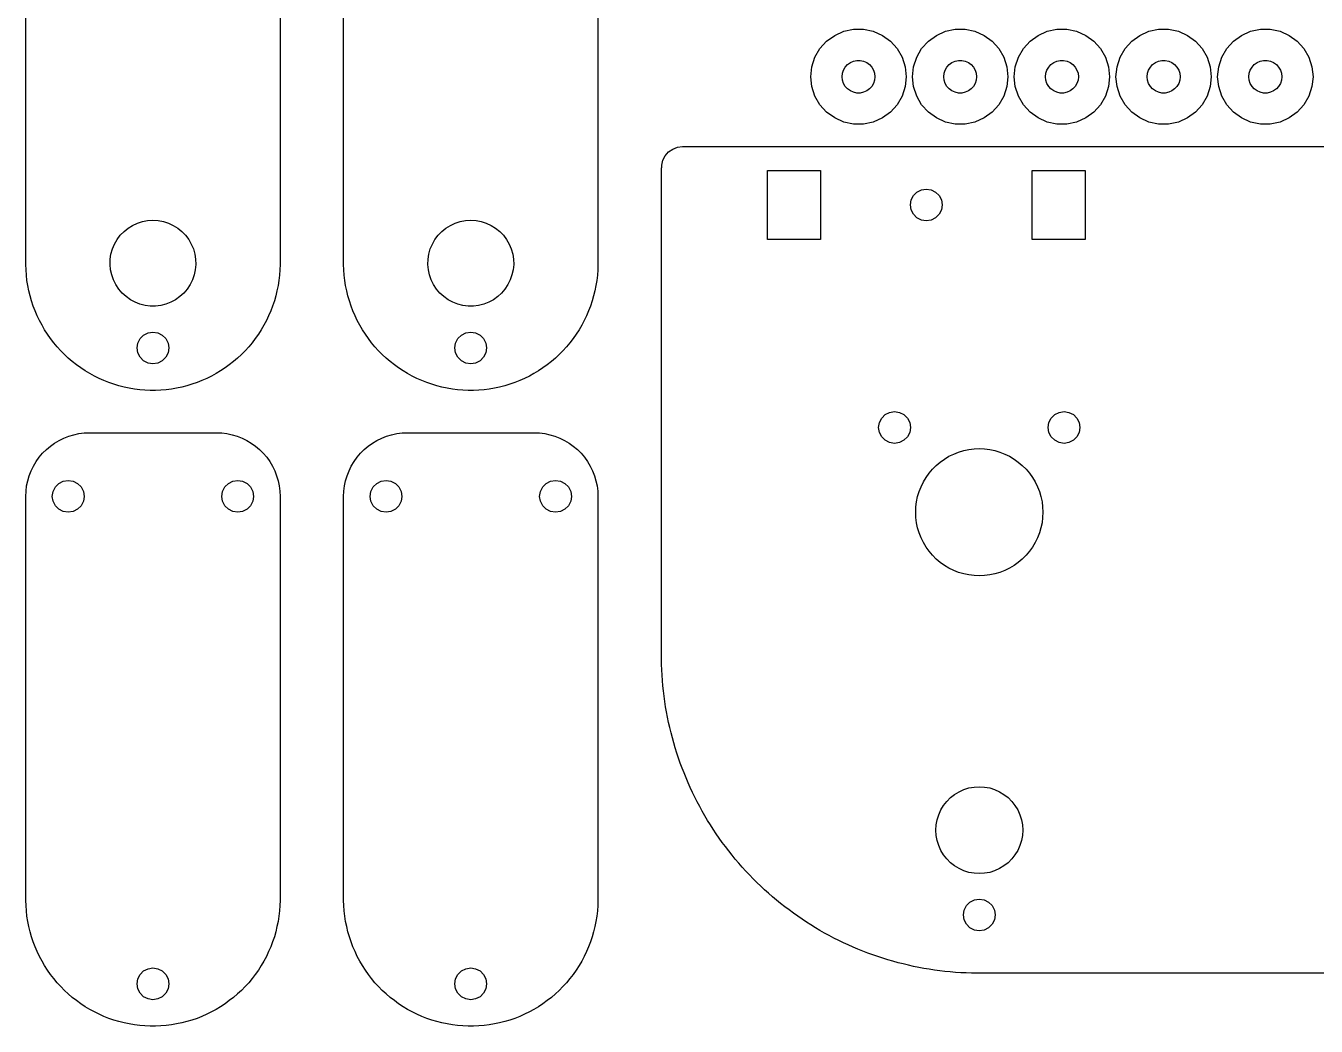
# Model space of a CAD drawing. Extents: x 0 to 1394, y 0 to 480.
# Drawn here: x 1146.1 to 1267.9, y 0.1 to 94.5 of the extents above; entities that cross this region are included whole.
import ezdxf

# ---------------------------------------------------------------- set-up
doc = ezdxf.new("R2010")
doc.units = 0
doc.layers.add('Layer_1', color=7, linetype='CONTINUOUS')

msp = doc.modelspace()

# ---------------------------------------------------------------- linework, layer by layer
at = {"layer": 'Layer_1', "color": 7}
for points in [[(1206.141098, 81.137238), (1206.161136, 81.137238), (1206.161108, 81.378256), (1206.27109, 81.846237), (1206.49111, 82.273239), (1206.811094, 82.634257), (1207.211115, 82.908239), (1207.66109, 83.079265), (1208.141094, 83.137262), (1332.641113, 83.137262), (1332.641113, 361.137251), (1208.141094, 361.137251), (1207.66109, 361.19525), (1207.211115, 361.366252), (1206.811094, 361.64025), (1206.49111, 362.001252), (1206.27109, 362.428251), (1206.161108, 362.896252), (1206.161108, 363.13725), (1206.14107, 363.13725), (1206.141098, 409.26225), (1206.150976, 409.762252)], [(1170.141142, 110.137236), (1170.141114, 72.137256), (1170.141114, 72.137256), (1170.141114, 72.01226), (1170.121076, 71.513263), (1170.091104, 71.015253), (1170.031103, 70.519248), (1169.951093, 70.026262), (1169.851102, 69.536239), (1169.741092, 69.051241), (1169.60111, 68.572253), (1169.44109, 68.098261), (1169.261116, 67.631239), (1169.061106, 67.173249), (1168.851104, 66.723246), (1168.621093, 66.282245), (1168.36111, 65.851236), (1168.091108, 65.431261), (1167.801096, 65.023252), (1167.501094, 64.627238), (1167.18111, 64.244262), (1166.841089, 63.875257), (1166.491105, 63.520249), (1166.131103, 63.180256), (1165.75109, 62.856237), (1165.351097, 62.548248), (1164.951103, 62.256261), (1164.5311, 61.981263), (1164.101106, 61.724244), (1163.671113, 61.485258), (1163.221109, 61.26425), (1162.761115, 61.062263), (1162.301093, 60.880258), (1161.82109, 60.717247), (1161.351105, 60.573257), (1160.861111, 60.450236), (1160.371116, 60.347253), (1159.881094, 60.264252), (1159.3911, 60.202247), (1158.891115, 60.160253), (1158.391102, 60.140215), (1157.891089, 60.140243), (1157.391104, 60.160281), (1156.891091, 60.202247), (1156.401096, 60.264252), (1155.911102, 60.347253), (1155.421108, 60.450236), (1154.931114, 60.573257), (1154.461101, 60.717247), (1153.981097, 60.880258), (1153.521103, 61.062263), (1153.061109, 61.26425), (1152.611106, 61.485258), (1152.181112, 61.724244), (1151.75109, 61.981263), (1151.331115, 62.256261), (1150.931094, 62.548248), (1150.5311, 62.856237), (1150.151116, 63.180256), (1149.791113, 63.520249), (1149.441101, 63.875257), (1149.101108, 64.244262), (1148.781096, 64.627238), (1148.481094, 65.023252), (1148.191111, 65.431261), (1147.921109, 65.851236), (1147.671116, 66.282245), (1147.431115, 66.723246), (1147.221113, 67.173249), (1147.021102, 67.631239), (1146.841101, 68.098261), (1146.681109, 68.572253), (1146.541099, 69.051241), (1146.431117, 69.536239), (1146.331097, 70.026262), (1146.251115, 70.519248), (1146.191115, 71.015253), (1146.161115, 71.513263), (1146.141077, 72.01226), (1146.141105, 72.137256), (1146.141105, 72.137256)], [(1146.141105, 72.137256), (1146.141105, 110.137236)], [(1200.141138, 110.137236), (1200.14111, 72.137256), (1200.14111, 72.137256), (1200.14111, 72.01226), (1200.121072, 71.513263), (1200.0911, 71.015253), (1200.0311, 70.519248), (1199.95109, 70.026262), (1199.851098, 69.536239), (1199.741116, 69.051241), (1199.601106, 68.572253), (1199.441114, 68.098261), (1199.261113, 67.631239), (1199.061102, 67.173249), (1198.8511, 66.723246), (1198.621089, 66.282245), (1198.361106, 65.851236), (1198.091104, 65.431261), (1197.801093, 65.023252), (1197.50109, 64.627238), (1197.181107, 64.244262), (1196.841114, 63.875257), (1196.491102, 63.520249), (1196.131099, 63.180256), (1195.751115, 62.856237), (1195.351093, 62.548248), (1194.9511, 62.256261), (1194.531097, 61.981263), (1194.101103, 61.724244), (1193.671109, 61.485258), (1193.221106, 61.26425), (1192.761112, 61.062263), (1192.30109, 60.880258), (1191.821114, 60.717247), (1191.351101, 60.573257), (1190.861107, 60.450236), (1190.371113, 60.347253), (1189.88109, 60.264252), (1189.391096, 60.202247), (1188.891111, 60.160253), (1188.391098, 60.140215), (1187.891113, 60.140243), (1187.3911, 60.160281), (1186.891115, 60.202247), (1186.401093, 60.264252), (1185.911099, 60.347253), (1185.421104, 60.450236), (1184.93111, 60.573257), (1184.461097, 60.717247), (1183.981094, 60.880258), (1183.5211, 61.062263), (1183.061106, 61.26425), (1182.611102, 61.485258), (1182.181109, 61.724244), (1181.751115, 61.981263), (1181.331112, 62.256261), (1180.93109, 62.548248), (1180.531096, 62.856237), (1180.151112, 63.180256), (1179.79111, 63.520249), (1179.441098, 63.875257), (1179.101105, 64.244262), (1178.781093, 64.627238), (1178.481091, 65.023252), (1178.191107, 65.431261), (1177.921105, 65.851236), (1177.671113, 66.282245), (1177.431111, 66.723246), (1177.22111, 67.173249), (1177.021099, 67.631239), (1176.841097, 68.098261), (1176.681106, 68.572253), (1176.541095, 69.051241), (1176.431113, 69.536239), (1176.331094, 70.026262), (1176.251112, 70.519248), (1176.191111, 71.015253), (1176.161111, 71.513263), (1176.141073, 72.01226), (1176.141102, 72.137256), (1176.141102, 72.137256)], [(1176.141102, 72.137256), (1176.141102, 110.137236)], [(1220.24109, 89.737255), (1220.341109, 90.673245), (1220.631092, 91.56724), (1221.101105, 92.382241), (1221.73111, 93.081249), (1222.491106, 93.634235), (1223.351094, 94.017239), (1224.27111, 94.212255), (1225.211108, 94.212255), (1226.131096, 94.017239), (1226.991111, 93.634235), (1227.751108, 93.081249), (1228.381112, 92.382241), (1228.851097, 91.56724), (1229.141108, 90.673245), (1229.2411, 89.737255), (1229.141108, 88.801236), (1228.851097, 87.907241), (1228.381112, 87.09224), (1227.751108, 86.39326), (1226.991111, 85.840245), (1226.131096, 85.457242), (1225.211108, 85.262254), (1224.27111, 85.262254), (1223.351094, 85.457242), (1222.491106, 85.840245), (1221.73111, 86.39326), (1221.101105, 87.09224), (1220.631092, 87.907241), (1220.341109, 88.801236), (1220.24109, 89.737255)], [(1229.841104, 89.737255), (1229.941096, 90.673245), (1230.231107, 91.56724), (1230.701092, 92.382241), (1231.331096, 93.081249), (1232.091093, 93.634235), (1232.951108, 94.017239), (1233.871096, 94.212255), (1234.811094, 94.212255), (1235.73111, 94.017239), (1236.591098, 93.634235), (1237.351094, 93.081249), (1237.981099, 92.382241), (1238.451112, 91.56724), (1238.741095, 90.673245), (1238.841114, 89.737255), (1238.741095, 88.801236), (1238.451112, 87.907241), (1237.981099, 87.09224), (1237.351094, 86.39326), (1236.591098, 85.840245), (1235.73111, 85.457242), (1234.811094, 85.262254), (1233.871096, 85.262254), (1232.951108, 85.457242), (1232.091093, 85.840245), (1231.331096, 86.39326), (1230.701092, 87.09224), (1230.231107, 87.907241), (1229.941096, 88.801236), (1229.841104, 89.737255)], [(1239.441091, 89.737255), (1239.54111, 90.673245), (1239.831094, 91.56724), (1240.301106, 92.382241), (1240.931111, 93.081249), (1241.691107, 93.634235), (1242.551095, 94.017239), (1243.471111, 94.212255), (1244.411109, 94.212255), (1245.331097, 94.017239), (1246.191112, 93.634235), (1246.951109, 93.081249), (1247.581113, 92.382241), (1248.051098, 91.56724), (1248.34111, 90.673245), (1248.441101, 89.737255), (1248.34111, 88.801236), (1248.051098, 87.907241), (1247.581113, 87.09224), (1246.951109, 86.39326), (1246.191112, 85.840245), (1245.331097, 85.457242), (1244.411109, 85.262254), (1243.471111, 85.262254), (1242.551095, 85.457242), (1241.691107, 85.840245), (1240.931111, 86.39326), (1240.301106, 87.09224), (1239.831094, 87.907241), (1239.54111, 88.801236), (1239.441091, 89.737255)], [(1249.041105, 89.737255), (1249.141097, 90.673245), (1249.431108, 91.56724), (1249.901093, 92.382241), (1250.531098, 93.081249), (1251.291094, 93.634235), (1252.15111, 94.017239), (1253.071098, 94.212255), (1254.011095, 94.212255), (1254.931111, 94.017239), (1255.791099, 93.634235), (1256.551095, 93.081249), (1257.1811, 92.382241), (1257.651113, 91.56724), (1257.941096, 90.673245), (1258.041116, 89.737255), (1257.941096, 88.801236), (1257.651113, 87.907241), (1257.1811, 87.09224), (1256.551095, 86.39326), (1255.791099, 85.840245), (1254.931111, 85.457242), (1254.011095, 85.262254), (1253.071098, 85.262254), (1252.15111, 85.457242), (1251.291094, 85.840245), (1250.531098, 86.39326), (1249.901093, 87.09224), (1249.431108, 87.907241), (1249.141097, 88.801236), (1249.041105, 89.737255)], [(1258.641092, 89.737255), (1258.741111, 90.673245), (1259.031095, 91.56724), (1259.501108, 92.382241), (1260.131112, 93.081249), (1260.891108, 93.634235), (1261.751096, 94.017239), (1262.671112, 94.212255), (1263.61111, 94.212255), (1264.531098, 94.017239), (1265.391114, 93.634235), (1266.15111, 93.081249), (1266.781114, 92.382241), (1267.251099, 91.56724), (1267.541111, 90.673245), (1267.641102, 89.737255), (1267.541111, 88.801236), (1267.251099, 87.907241), (1266.781114, 87.09224), (1266.15111, 86.39326), (1265.391114, 85.840245), (1264.531098, 85.457242), (1263.61111, 85.262254), (1262.671112, 85.262254), (1261.751096, 85.457242), (1260.891108, 85.840245), (1260.131112, 86.39326), (1259.501108, 87.09224), (1259.031095, 87.907241), (1258.741111, 88.801236), (1258.641092, 89.737255)], [(1223.191102, 89.737255), (1223.221102, 90.059242), (1223.321094, 90.367259), (1223.491104, 90.64824), (1223.701106, 90.889257), (1223.971108, 91.079249), (1224.261091, 91.211245), (1224.581103, 91.27926), (1224.901115, 91.27926), (1225.221098, 91.211245), (1225.5211, 91.079249), (1225.781112, 90.889257), (1225.991113, 90.64824), (1226.161096, 90.367259), (1226.261115, 90.059242), (1226.291116, 89.737255), (1226.261115, 89.415239), (1226.161096, 89.10725), (1225.991113, 88.826241), (1225.781112, 88.585252), (1225.5211, 88.39526), (1225.221098, 88.263236), (1224.901115, 88.195249), (1224.581103, 88.195249), (1224.261091, 88.263264), (1223.971108, 88.39526), (1223.701106, 88.585252), (1223.491104, 88.826241), (1223.321094, 89.10725), (1223.221102, 89.415239), (1223.191102, 89.737255)], [(1232.791117, 89.737255), (1232.821089, 90.059242), (1232.921108, 90.367259), (1233.091091, 90.64824), (1233.301092, 90.889257), (1233.561104, 91.079249), (1233.861106, 91.211245), (1234.181089, 91.27926), (1234.501101, 91.27926), (1234.821113, 91.211245), (1235.121115, 91.079249), (1235.381098, 90.889257), (1235.5911, 90.64824), (1235.76111, 90.367259), (1235.861102, 90.059242), (1235.891102, 89.737255), (1235.861102, 89.415239), (1235.76111, 89.10725), (1235.5911, 88.826241), (1235.381098, 88.585252), (1235.121115, 88.39526), (1234.821113, 88.263236), (1234.501101, 88.195249), (1234.181089, 88.195249), (1233.861106, 88.263264), (1233.561104, 88.39526), (1233.301092, 88.585252), (1233.091091, 88.826241), (1232.921108, 89.10725), (1232.821089, 89.415239), (1232.791117, 89.737255)], [(1242.391103, 89.737255), (1242.421103, 90.059242), (1242.521095, 90.367259), (1242.691105, 90.64824), (1242.901107, 90.889257), (1243.171109, 91.079249), (1243.461092, 91.211245), (1243.781104, 91.27926), (1244.101116, 91.27926), (1244.421099, 91.211245), (1244.721102, 91.079249), (1244.981113, 90.889257), (1245.191114, 90.64824), (1245.361097, 90.367259), (1245.461116, 90.059242), (1245.491117, 89.737255), (1245.461116, 89.415239), (1245.361097, 89.10725), (1245.191114, 88.826241), (1244.981113, 88.585252), (1244.721102, 88.39526), (1244.421099, 88.263236), (1244.101116, 88.195249), (1243.781104, 88.195249), (1243.461092, 88.263264), (1243.171109, 88.39526), (1242.901107, 88.585252), (1242.691105, 88.826241), (1242.521095, 89.10725), (1242.421103, 89.415239), (1242.391103, 89.737255)], [(1251.99109, 89.737255), (1252.02109, 90.059242), (1252.121109, 90.367259), (1252.291092, 90.64824), (1252.501093, 90.889257), (1252.761105, 91.079249), (1253.061107, 91.211245), (1253.38109, 91.27926), (1253.701102, 91.27926), (1254.021114, 91.211245), (1254.311097, 91.079249), (1254.581099, 90.889257), (1254.791101, 90.64824), (1254.961112, 90.367259), (1255.061103, 90.059242), (1255.091103, 89.737255), (1255.061103, 89.415239), (1254.961112, 89.10725), (1254.791101, 88.826241), (1254.581099, 88.585252), (1254.311097, 88.39526), (1254.021114, 88.263236), (1253.701102, 88.195249), (1253.38109, 88.195249), (1253.061107, 88.263264), (1252.761105, 88.39526), (1252.501093, 88.585252), (1252.291092, 88.826241), (1252.121109, 89.10725), (1252.02109, 89.415239), (1251.99109, 89.737255)], [(1261.591104, 89.737255), (1261.621104, 90.059242), (1261.721096, 90.367259), (1261.891106, 90.64824), (1262.101108, 90.889257), (1262.37111, 91.079249), (1262.661093, 91.211245), (1262.981105, 91.27926), (1263.301089, 91.27926), (1263.6211, 91.211245), (1263.921103, 91.079249), (1264.181114, 90.889257), (1264.391116, 90.64824), (1264.561098, 90.367259), (1264.661089, 90.059242), (1264.69109, 89.737255), (1264.661089, 89.415239), (1264.561098, 89.10725), (1264.391116, 88.826241), (1264.181114, 88.585252), (1263.921103, 88.39526), (1263.6211, 88.263236), (1263.301089, 88.195249), (1262.981105, 88.195249), (1262.661093, 88.263264), (1262.37111, 88.39526), (1262.101108, 88.585252), (1261.891106, 88.826241), (1261.721096, 89.10725), (1261.621104, 89.415239), (1261.591104, 89.737255)], [(1206.141098, 34.762257), (1206.141098, 35.137245), (1206.141098, 81.137238)], [(1216.141106, 74.387244), (1216.141106, 80.887245), (1221.141096, 80.887245), (1221.141096, 74.387244), (1216.141106, 74.387244)], [(1241.141113, 74.387244), (1241.141113, 80.887245), (1246.141103, 80.887245), (1246.141103, 74.387244), (1241.141113, 74.387244)], [(1229.641093, 77.637259), (1229.711113, 78.101261), (1229.931105, 78.51926), (1230.261107, 78.851238), (1230.68111, 79.064259), (1231.141104, 79.137242), (1231.601098, 79.064259), (1232.021102, 78.851238), (1232.351104, 78.51926), (1232.571096, 78.101261), (1232.641116, 77.637259), (1232.571096, 77.173257), (1232.351104, 76.755258), (1232.021102, 76.423252), (1231.601098, 76.210259), (1231.141104, 76.137248), (1230.68111, 76.210259), (1230.261107, 76.423252), (1229.931105, 76.755258), (1229.711113, 77.173257), (1229.641093, 77.637259)], [(1154.091108, 72.01226), (1154.111145, 72.511257), (1154.181108, 73.003255), (1154.32109, 73.483258), (1154.521101, 73.942265), (1154.761103, 74.374262), (1155.061105, 74.772252), (1155.411089, 75.130251), (1155.801092, 75.443263), (1156.221095, 75.70525), (1156.681089, 75.914236), (1157.151102, 76.065253), (1157.641096, 76.156241), (1158.141109, 76.187258), (1158.641094, 76.156241), (1159.131117, 76.065253), (1159.601101, 75.914264), (1160.061095, 75.70525), (1160.481098, 75.443263), (1160.871101, 75.130251), (1161.221113, 74.772252), (1161.521116, 74.374262), (1161.761089, 73.942236), (1161.9611, 73.483258), (1162.10111, 73.003255), (1162.171102, 72.511257), (1162.191139, 72.01226), (1162.141101, 71.516254), (1162.031091, 71.029251), (1161.871099, 70.558251), (1161.651107, 70.112255), (1161.371114, 69.696259), (1161.051103, 69.318251), (1160.681109, 68.982237), (1160.271097, 68.694258), (1159.831112, 68.458263), (1159.37109, 68.278262), (1158.881096, 68.156257), (1158.391102, 68.095241), (1157.891089, 68.095241), (1157.401094, 68.156257), (1156.9111, 68.278262), (1156.451106, 68.458263), (1156.011094, 68.694258), (1155.601109, 68.982237), (1155.231116, 69.318251), (1154.911104, 69.696259), (1154.631112, 70.112255), (1154.411091, 70.558251), (1154.251099, 71.029251), (1154.141089, 71.516254), (1154.091108, 72.01226)], [(1184.091104, 72.01226), (1184.111142, 72.511257), (1184.181105, 73.003255), (1184.321115, 73.483258), (1184.521098, 73.942265), (1184.7611, 74.374262), (1185.061102, 74.772252), (1185.411114, 75.130251), (1185.801117, 75.443263), (1186.221092, 75.70525), (1186.681114, 75.914236), (1187.151098, 76.065253), (1187.641093, 76.156241), (1188.141106, 76.187258), (1188.641091, 76.156241), (1189.131113, 76.065253), (1189.601098, 75.914264), (1190.061092, 75.70525), (1190.481095, 75.443263), (1190.871098, 75.130251), (1191.22111, 74.772252), (1191.521112, 74.374262), (1191.761114, 73.942236), (1191.961096, 73.483258), (1192.101107, 73.003255), (1192.171098, 72.511257), (1192.191136, 72.01226), (1192.141098, 71.516254), (1192.031116, 71.029251), (1191.871096, 70.558251), (1191.651104, 70.112255), (1191.371111, 69.696259), (1191.051099, 69.318251), (1190.681106, 68.982237), (1190.271093, 68.694258), (1189.831109, 68.458263), (1189.371115, 68.278262), (1188.881092, 68.156257), (1188.391098, 68.095241), (1187.891113, 68.095241), (1187.401091, 68.156257), (1186.911097, 68.278262), (1186.451103, 68.458263), (1186.01109, 68.694258), (1185.601106, 68.982237), (1185.231112, 69.318251), (1184.911101, 69.696259), (1184.631108, 70.112255), (1184.411116, 70.558251), (1184.251096, 71.029251), (1184.141114, 71.516254), (1184.091104, 72.01226)], [(1156.641098, 64.137244), (1156.711089, 64.601245), (1156.93111, 65.019245), (1157.261112, 65.351251), (1157.681115, 65.564244), (1158.141109, 65.637255), (1158.601103, 65.564244), (1159.021106, 65.351251), (1159.351109, 65.019245), (1159.571101, 64.601245), (1159.641092, 64.137244), (1159.571101, 63.673242), (1159.351109, 63.255243), (1159.021106, 62.923237), (1158.601103, 62.710243), (1158.141109, 62.637261), (1157.681115, 62.710243), (1157.261112, 62.923237), (1156.93111, 63.255243), (1156.711089, 63.673242), (1156.641098, 64.137244)], [(1186.641095, 64.137244), (1186.711114, 64.601245), (1186.931106, 65.019245), (1187.261109, 65.351251), (1187.681112, 65.564244), (1188.141106, 65.637255), (1188.6011, 65.564244), (1189.021103, 65.351251), (1189.351105, 65.019245), (1189.571098, 64.601245), (1189.641089, 64.137244), (1189.571098, 63.673242), (1189.351105, 63.255243), (1189.021103, 62.923237), (1188.6011, 62.710243), (1188.141106, 62.637261), (1187.681112, 62.710243), (1187.261109, 62.923237), (1186.931106, 63.255243), (1186.711114, 63.673242), (1186.641095, 64.137244)], [(1226.641099, 56.637245), (1226.71109, 57.101246), (1226.931111, 57.519245), (1227.261113, 57.851252), (1227.681116, 58.064245), (1228.14111, 58.137256), (1228.601104, 58.064245), (1229.021108, 57.851252), (1229.35111, 57.519245), (1229.571102, 57.101246), (1229.641093, 56.637245), (1229.571102, 56.173243), (1229.35111, 55.755244), (1229.021108, 55.423266), (1228.601104, 55.210244), (1228.14111, 55.137262), (1227.681116, 55.210244), (1227.261113, 55.423266), (1226.931111, 55.755244), (1226.71109, 56.173243), (1226.641099, 56.637245)], [(1242.641096, 56.637245), (1242.711115, 57.101246), (1242.931107, 57.519245), (1243.26111, 57.851252), (1243.681113, 58.064245), (1244.141107, 58.137256), (1244.601101, 58.064245), (1245.021104, 57.851252), (1245.351106, 57.519245), (1245.571098, 57.101246), (1245.64109, 56.637245), (1245.571098, 56.173243), (1245.351106, 55.755244), (1245.021104, 55.423266), (1244.601101, 55.210244), (1244.141107, 55.137262), (1243.681113, 55.210244), (1243.26111, 55.423266), (1242.931107, 55.755244), (1242.711115, 56.173243), (1242.641096, 56.637245)], [(1146.141105, 12.137263), (1146.141105, 50.137243), (1146.161143, 50.632261), (1146.221115, 51.125247), (1146.321106, 51.610246), (1146.471108, 52.085254), (1146.651109, 52.547252), (1146.86111, 52.993248), (1147.121094, 53.419262), (1147.411105, 53.822247), (1147.731089, 54.201243), (1148.081101, 54.551255), (1148.461113, 54.872255), (1148.861106, 55.160263), (1149.28111, 55.414263), (1149.731113, 55.632251), (1150.191107, 55.812253), (1150.67111, 55.953251), (1151.151114, 56.055246), (1151.651099, 56.11725), (1152.141093, 56.137288), (1164.141097, 56.13726), (1164.64111, 56.117222), (1165.131105, 56.055246), (1165.611108, 55.953251), (1166.091112, 55.812253), (1166.551106, 55.632251), (1167.001109, 55.414263), (1167.421112, 55.160263), (1167.821106, 54.872255), (1168.20109, 54.551255), (1168.551102, 54.201243), (1168.881104, 53.822247), (1169.161097, 53.419262), (1169.421108, 52.993248), (1169.6411, 52.547252), (1169.811111, 52.085254), (1169.961112, 51.610246), (1170.061104, 51.125247), (1170.121104, 50.632261), (1170.141142, 50.137243), (1170.141114, 12.137263), (1170.141114, 12.137263), (1170.141114, 12.012239), (1170.121076, 11.513241), (1170.091104, 11.01526), (1170.031103, 10.519255), (1169.951093, 10.026241), (1169.851102, 9.536247), (1169.741092, 9.051248), (1169.60111, 8.57226), (1169.44109, 8.09824), (1169.261116, 7.631247), (1169.061106, 7.173256), (1168.851104, 6.723253), (1168.621093, 6.282253), (1168.36111, 5.851243), (1168.091108, 5.43124), (1167.801096, 5.023231), (1167.501094, 4.627245), (1167.18111, 4.244241), (1166.841089, 3.875236), (1166.491105, 3.520257), (1166.131103, 3.180235), (1165.75109, 2.856244), (1165.351097, 2.548255), (1164.951103, 2.25624), (1164.5311, 1.981242), (1164.101106, 1.724251), (1163.671113, 1.485237), (1163.221109, 1.264257), (1162.761115, 1.062242), (1162.301093, 0.880237), (1161.82109, 0.717254), (1161.351105, 0.573236), (1160.861111, 0.450243), (1160.371116, 0.347232), (1159.881094, 0.264259), (1159.3911, 0.202255), (1158.891115, 0.160232), (1158.391102, 0.140194), (1157.891089, 0.14025), (1157.391104, 0.160288), (1156.891091, 0.202255), (1156.401096, 0.264259), (1155.911102, 0.347232), (1155.421108, 0.450243), (1154.931114, 0.573236), (1154.461101, 0.717254), (1153.981097, 0.880237), (1153.521103, 1.062242), (1153.061109, 1.264257), (1152.611106, 1.485237), (1152.181112, 1.724251), (1151.75109, 1.981242), (1151.331115, 2.25624), (1150.931094, 2.548255), (1150.5311, 2.856244), (1150.151116, 3.180235), (1149.791113, 3.520257), (1149.441101, 3.875236), (1149.101108, 4.244241), (1148.781096, 4.627245), (1148.481094, 5.023231), (1148.191111, 5.43124), (1147.921109, 5.851243), (1147.671116, 6.282253), (1147.431115, 6.723253), (1147.221113, 7.173256), (1147.021102, 7.631247), (1146.841101, 8.09824), (1146.681109, 8.57226), (1146.541099, 9.051248), (1146.431117, 9.536247), (1146.331097, 10.026241), (1146.251115, 10.519255), (1146.191115, 11.01526), (1146.161115, 11.513241), (1146.141077, 12.012239), (1146.141105, 12.137263), (1146.141105, 12.137263)], [(1176.141102, 12.137263), (1176.141102, 50.137243), (1176.161139, 50.632261), (1176.221112, 51.125247), (1176.321103, 51.610246), (1176.471104, 52.085254), (1176.651105, 52.547252), (1176.861107, 52.993248), (1177.12109, 53.419262), (1177.411102, 53.822247), (1177.731113, 54.201243), (1178.081097, 54.551255), (1178.461109, 54.872255), (1178.861103, 55.160263), (1179.281106, 55.414263), (1179.731109, 55.632251), (1180.191103, 55.812253), (1180.671107, 55.953251), (1181.15111, 56.055246), (1181.651095, 56.11725), (1182.14109, 56.137288), (1194.141094, 56.13726), (1194.641107, 56.117222), (1195.131101, 56.055246), (1195.611105, 55.953251), (1196.091108, 55.812253), (1196.551102, 55.632251), (1197.001106, 55.414263), (1197.421109, 55.160263), (1197.821102, 54.872255), (1198.201114, 54.551255), (1198.551098, 54.201243), (1198.881101, 53.822247), (1199.161093, 53.419262), (1199.421105, 52.993248), (1199.641097, 52.547252), (1199.811108, 52.085254), (1199.961109, 51.610246), (1200.0611, 51.125247), (1200.1211, 50.632261), (1200.141138, 50.137243), (1200.14111, 12.137263), (1200.14111, 12.137263), (1200.14111, 12.012239), (1200.121072, 11.513241), (1200.0911, 11.01526), (1200.0311, 10.519255), (1199.95109, 10.026241), (1199.851098, 9.536247), (1199.741116, 9.051248), (1199.601106, 8.57226), (1199.441114, 8.09824), (1199.261113, 7.631247), (1199.061102, 7.173256), (1198.8511, 6.723253), (1198.621089, 6.282253), (1198.361106, 5.851243), (1198.091104, 5.43124), (1197.801093, 5.023231), (1197.50109, 4.627245), (1197.181107, 4.244241), (1196.841114, 3.875236), (1196.491102, 3.520257), (1196.131099, 3.180235), (1195.751115, 2.856244), (1195.351093, 2.548255), (1194.9511, 2.25624), (1194.531097, 1.981242), (1194.101103, 1.724251), (1193.671109, 1.485237), (1193.221106, 1.264257), (1192.761112, 1.062242), (1192.30109, 0.880237), (1191.821114, 0.717254), (1191.351101, 0.573236), (1190.861107, 0.450243), (1190.371113, 0.347232), (1189.88109, 0.264259), (1189.391096, 0.202255), (1188.891111, 0.160232), (1188.391098, 0.140194), (1187.891113, 0.14025), (1187.3911, 0.160288), (1186.891115, 0.202255), (1186.401093, 0.264259), (1185.911099, 0.347232), (1185.421104, 0.450243), (1184.93111, 0.573236), (1184.461097, 0.717254), (1183.981094, 0.880237), (1183.5211, 1.062242), (1183.061106, 1.264257), (1182.611102, 1.485237), (1182.181109, 1.724251), (1181.751115, 1.981242), (1181.331112, 2.25624), (1180.93109, 2.548255), (1180.531096, 2.856244), (1180.151112, 3.180235), (1179.79111, 3.520257), (1179.441098, 3.875236), (1179.101105, 4.244241), (1178.781093, 4.627245), (1178.481091, 5.023231), (1178.191107, 5.43124), (1177.921105, 5.851243), (1177.671113, 6.282253), (1177.431111, 6.723253), (1177.22111, 7.173256), (1177.021099, 7.631247), (1176.841097, 8.09824), (1176.681106, 8.57226), (1176.541095, 9.051248), (1176.431113, 9.536247), (1176.331094, 10.026241), (1176.251112, 10.519255), (1176.191111, 11.01526), (1176.161111, 11.513241), (1176.141073, 12.012239), (1176.141102, 12.137263), (1176.141102, 12.137263)], [(1230.141106, 48.637261), (1230.161144, 49.13225), (1230.221116, 49.625236), (1230.321108, 50.110263), (1230.471109, 50.585243), (1230.65111, 51.047241), (1230.861112, 51.493237), (1231.121095, 51.919251), (1231.411106, 52.322236), (1231.73109, 52.701261), (1232.081102, 53.051244), (1232.461114, 53.372244), (1232.861108, 53.660252), (1233.281111, 53.914252), (1233.731114, 54.13224), (1234.191108, 54.312241), (1234.671112, 54.45324), (1235.151115, 54.555263), (1235.6511, 54.617239), (1236.141094, 54.637277), (1236.641108, 54.617211), (1237.131102, 54.555263), (1237.611105, 54.45324), (1238.091109, 54.312241), (1238.551103, 54.13224), (1239.001106, 53.914252), (1239.421109, 53.660252), (1239.821103, 53.372244), (1240.201115, 53.051244), (1240.551099, 52.701261), (1240.881101, 52.322236), (1241.161094, 51.919251), (1241.421105, 51.493237), (1241.641098, 51.047241), (1241.811108, 50.585243), (1241.961109, 50.110263), (1242.061101, 49.625236), (1242.121101, 49.13225), (1242.141139, 48.637261), (1242.121073, 48.142243), (1242.061101, 47.649257), (1241.961109, 47.164258), (1241.811108, 46.68925), (1241.641098, 46.227252), (1241.421105, 45.781256), (1241.161094, 45.355242), (1240.881101, 44.952257), (1240.551099, 44.573261), (1240.201115, 44.223249), (1239.821103, 43.902249), (1239.421109, 43.614241), (1239.001106, 43.360241), (1238.551103, 43.142253), (1238.091109, 42.962251), (1237.611105, 42.821253), (1237.131102, 42.719258), (1236.641108, 42.657254), (1236.141094, 42.637216), (1235.6511, 42.657282), (1235.151115, 42.719258), (1234.671112, 42.821253), (1234.191108, 42.962251), (1233.731114, 43.142253), (1233.281111, 43.360241), (1232.861108, 43.614241), (1232.461114, 43.902249), (1232.081102, 44.223249), (1231.73109, 44.573261), (1231.411106, 44.952257), (1231.121095, 45.355242), (1230.861112, 45.781256), (1230.65111, 46.227252), (1230.471109, 46.68925), (1230.321108, 47.164258), (1230.221116, 47.649257), (1230.161116, 48.142243), (1230.141078, 48.637261)], [(1148.641114, 50.137243), (1148.711105, 50.601245), (1148.931098, 51.019244), (1149.2611, 51.351251), (1149.681103, 51.564244), (1150.141097, 51.637255), (1150.601091, 51.564244), (1151.021094, 51.351251), (1151.351097, 51.019244), (1151.571089, 50.601245), (1151.641108, 50.137243), (1151.571089, 49.673242), (1151.351097, 49.255243), (1151.021094, 48.923265), (1150.601091, 48.710243), (1150.141097, 48.637261), (1149.681103, 48.710243), (1149.2611, 48.923265), (1148.931098, 49.255243), (1148.711105, 49.673242), (1148.641114, 50.137243)], [(1164.64111, 50.137243), (1164.711102, 50.601245), (1164.931094, 51.019244), (1165.261096, 51.351251), (1165.681099, 51.564244), (1166.141093, 51.637255), (1166.601116, 51.564244), (1167.02109, 51.351251), (1167.351093, 51.019244), (1167.571113, 50.601245), (1167.641104, 50.137243), (1167.571113, 49.673242), (1167.351093, 49.255243), (1167.02109, 48.923265), (1166.601116, 48.710243), (1166.141093, 48.637261), (1165.681099, 48.710243), (1165.261096, 48.923265), (1164.931094, 49.255243), (1164.711102, 49.673242), (1164.64111, 50.137243)], [(1178.641111, 50.137243), (1178.711102, 50.601245), (1178.931094, 51.019244), (1179.261096, 51.351251), (1179.6811, 51.564244), (1180.141094, 51.637255), (1180.601116, 51.564244), (1181.021091, 51.351251), (1181.351093, 51.019244), (1181.571114, 50.601245), (1181.641105, 50.137243), (1181.571114, 49.673242), (1181.351093, 49.255243), (1181.021091, 48.923265), (1180.601116, 48.710243), (1180.141094, 48.637261), (1179.6811, 48.710243), (1179.261096, 48.923265), (1178.931094, 49.255243), (1178.711102, 49.673242), (1178.641111, 50.137243)], [(1194.641107, 50.137243), (1194.711098, 50.601245), (1194.93109, 51.019244), (1195.261093, 51.351251), (1195.681096, 51.564244), (1196.14109, 51.637255), (1196.601112, 51.564244), (1197.021115, 51.351251), (1197.351089, 51.019244), (1197.57111, 50.601245), (1197.641101, 50.137243), (1197.57111, 49.673242), (1197.351089, 49.255243), (1197.021115, 48.923265), (1196.601112, 48.710243), (1196.14109, 48.637261), (1195.681096, 48.710243), (1195.261093, 48.923265), (1194.93109, 49.255243), (1194.711098, 49.673242), (1194.641107, 50.137243)], [(1234.391091, 5.188246), (1233.891106, 5.221238), (1233.391093, 5.263233), (1232.901099, 5.313243), (1232.401114, 5.371239), (1231.901101, 5.438239), (1231.411106, 5.512237), (1230.921112, 5.595239), (1230.43109, 5.686256), (1229.941096, 5.786247), (1229.451101, 5.893237), (1228.961107, 6.009259), (1228.481104, 6.132251), (1227.991109, 6.264247), (1227.511106, 6.404257), (1227.041093, 6.552255), (1226.561089, 6.707251), (1226.091105, 6.87125), (1225.621092, 7.042249), (1225.151107, 7.22225), (1224.691113, 7.409251), (1224.231091, 7.60325), (1223.771097, 7.806253), (1223.321094, 8.016254), (1222.87109, 8.233255), (1222.421115, 8.458242), (1221.981102, 8.690257), (1221.54109, 8.930259), (1221.101105, 9.17726), (1220.671112, 9.43126), (1220.251108, 9.693247), (1219.821115, 9.961245), (1219.411102, 10.236242), (1219.00109, 10.519255), (1218.591106, 10.80825), (1218.181093, 11.104245), (1217.79109, 11.406251), (1217.391097, 11.715256), (1217.011113, 12.03126), (1216.62111, 12.353248), (1216.251116, 12.682262), (1215.881095, 13.016244), (1215.511102, 13.357253), (1215.151099, 13.704245), (1214.791096, 14.057249), (1214.451103, 14.415248), (1214.101091, 14.780246), (1213.771089, 15.150239), (1213.441114, 15.526244), (1213.111112, 15.907244), (1212.801091, 16.293239), (1212.491098, 16.685246), (1212.181105, 17.08126), (1211.881103, 17.483257), (1211.591091, 17.89025), (1211.311099, 18.30125), (1211.031106, 18.718262), (1210.761104, 19.138237), (1210.501093, 19.563263), (1210.24111, 19.993257), (1209.991089, 20.427259), (1209.751115, 20.864251), (1209.521104, 21.30624), (1209.291093, 21.752264), (1209.071101, 22.201251), (1208.861099, 22.654246), (1208.661117, 23.110261), (1208.461106, 23.570255), (1208.271114, 24.03324), (1208.091112, 24.499245), (1207.921102, 24.968242), (1207.751091, 25.440259), (1207.591099, 25.914251), (1207.441098, 26.391263), (1207.301116, 26.871239), (1207.171096, 27.352258), (1207.041105, 27.836241), (1206.921104, 28.322256), (1206.811094, 28.810246), (1206.711102, 29.300241), (1206.621102, 29.791251), (1206.531101, 30.284237), (1206.46111, 30.778238), (1206.39109, 31.273256), (1206.33109, 31.769262), (1206.281108, 32.266255), (1206.231099, 32.765252), (1206.201098, 33.263261), (1206.171098, 33.763246), (1206.15106, 34.262243), (1206.141211, 34.762257)], [(1232.041111, 18.637236), (1232.071111, 19.131238), (1232.161112, 19.61824), (1232.311113, 20.091245), (1232.511096, 20.542236), (1232.771107, 20.966247), (1233.071109, 21.356249), (1233.421093, 21.706261), (1233.811096, 22.011259), (1234.24109, 22.267263), (1234.691093, 22.471253), (1235.161106, 22.618263), (1235.6511, 22.707247), (1236.141094, 22.737247), (1236.631089, 22.707247), (1237.121111, 22.618263), (1237.591096, 22.471253), (1238.041099, 22.267263), (1238.471093, 22.011259), (1238.861096, 21.706261), (1239.211108, 21.356249), (1239.51111, 20.966247), (1239.771093, 20.542236), (1239.971104, 20.091245), (1240.121105, 19.61824), (1240.211106, 19.131238), (1240.241106, 18.637236), (1240.211106, 18.143262), (1240.121105, 17.65626), (1239.971104, 17.183255), (1239.771093, 16.732236), (1239.51111, 16.308253), (1239.211108, 15.918251), (1238.861096, 15.568239), (1238.471093, 15.263241), (1238.041099, 15.007237), (1237.591096, 14.803247), (1237.121111, 14.656237), (1236.631089, 14.567253), (1236.141094, 14.537253), (1235.6511, 14.567253), (1235.161106, 14.656237), (1234.691093, 14.803247), (1234.24109, 15.007237), (1233.811096, 15.263241), (1233.421093, 15.568239), (1233.071109, 15.918251), (1232.771107, 16.308253), (1232.511096, 16.732236), (1232.311113, 17.183255), (1232.161112, 17.65626), (1232.071111, 18.143262), (1232.041111, 18.637236)], [(1234.641112, 10.637252), (1234.711103, 11.101253), (1234.931095, 11.519253), (1235.261097, 11.851259), (1235.6811, 12.064252), (1236.141094, 12.137263), (1236.601117, 12.064252), (1237.021092, 11.851259), (1237.351094, 11.519253), (1237.571114, 11.101253), (1237.641106, 10.637252), (1237.571114, 10.17325), (1237.351094, 9.755251), (1237.021092, 9.423245), (1236.601117, 9.210252), (1236.141094, 9.137241), (1235.6811, 9.210252), (1235.261097, 9.423245), (1234.931095, 9.755251), (1234.711103, 10.17325), (1234.641112, 10.637252)], [(1156.641098, 4.137251), (1156.711089, 4.601252), (1156.93111, 5.019252), (1157.261112, 5.351258), (1157.681115, 5.564251), (1158.141109, 5.637234), (1158.601103, 5.564251), (1159.021106, 5.351258), (1159.351109, 5.019252), (1159.571101, 4.601252), (1159.641092, 4.137251), (1159.571101, 3.673249), (1159.351109, 3.25525), (1159.021106, 2.923244), (1158.601103, 2.710251), (1158.141109, 2.63724), (1157.681115, 2.710251), (1157.261112, 2.923244), (1156.93111, 3.25525), (1156.711089, 3.673249), (1156.641098, 4.137251)], [(1186.641095, 4.137251), (1186.711114, 4.601252), (1186.931106, 5.019252), (1187.261109, 5.351258), (1187.681112, 5.564251), (1188.141106, 5.637234), (1188.6011, 5.564251), (1189.021103, 5.351258), (1189.351105, 5.019252), (1189.571098, 4.601252), (1189.641089, 4.137251), (1189.571098, 3.673249), (1189.351105, 3.25525), (1189.021103, 2.923244), (1188.6011, 2.710251), (1188.141106, 2.63724), (1187.681112, 2.710251), (1187.261109, 2.923244), (1186.931106, 3.25525), (1186.711114, 3.673249), (1186.641095, 4.137251)], [(1235.391089, 5.146252), (1234.891104, 5.163185), (1234.391091, 5.188359)], [(1235.891102, 5.138237), (1235.391089, 5.146139)], [(1289.391094, 5.147239), (1288.891109, 5.141313), (1288.391096, 5.137305), (1236.141094, 5.137249), (1235.891102, 5.137249)]]:
    msp.add_lwpolyline(points, dxfattribs=at)

doc.saveas('drawing.dxf')
